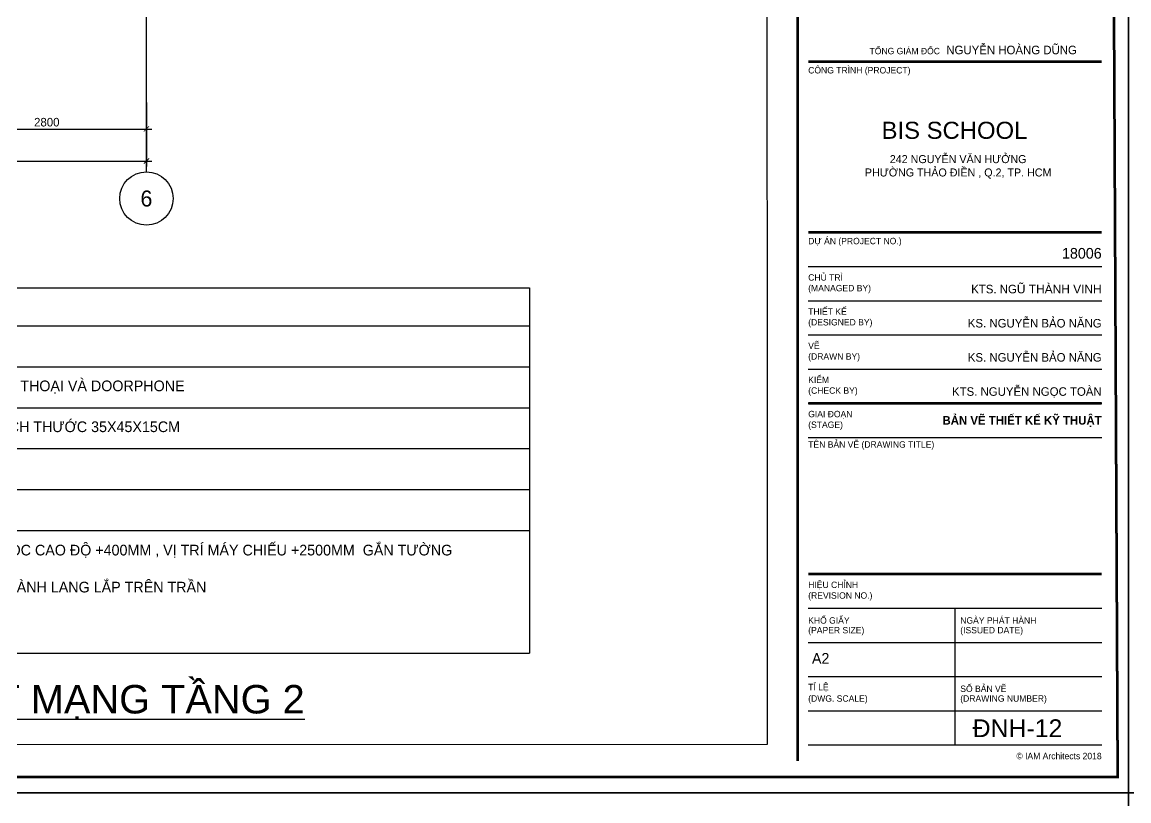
# Model space of a CAD drawing. Header units: inches. Extents: x 1721084 to 1854744, y 225101 to 488646.
# Drawn here: x 1750084 to 1765641, y 319488 to 330432 of the extents above; entities that cross this region are included whole.
import ezdxf
from ezdxf.enums import TextEntityAlignment as Align

# ---------------------------------------------------------------- set-up
doc = ezdxf.new("R2010")
doc.units = ezdxf.units.IN
doc.header["$MEASUREMENT"] = 0
doc.linetypes.add('ACAD_ISO03W100', pattern=[30, 12, -18])
doc.linetypes.add('X-PL-T2$0$X-GRID-T2$0$CENTER2', pattern=[1.125, 0.75, -0.125, 0.125, -0.125])
for name, color, linetype in [('0-Khungten', 255, 'Continuous'), ('A-ANNO-DIM 100', 252, 'Continuous'), ('e-WIRE', 6, 'ACAD_ISO03W100'), ('I.A.M TITLEBLOCK - A2 -H$0$A-TBLK-TEXT', 250, 'Continuous'), ('TEXT', 9, 'Continuous'), ('X-PL-T2$0$A-XREF', 250, 'Continuous'), ('X-PL-T2$0$X-GRID-T2$0$A-ANNO-DIM 75', 2, 'Continuous'), ('X-PL-T2$0$X-GRID-T2$0$A-GRID', 9, 'X-PL-T2$0$X-GRID-T2$0$CENTER2'), ('X-PL-T2$0$X-GRID-T2$0$A-GRID-SYMB', 5, 'Continuous'), ('X-PL-T2$0$X-PL-T2$0$A-FLOR-WALL', 250, 'Continuous')]:
    doc.layers.add(name, color=color, linetype=linetype)
doc.styles.add('ARIAL', font='arial.ttf')
doc.styles.add('I.A.M TITLEBLOCK - A2 -H$0$IAM TEXT', font='VAVON_.TTF', dxfattribs={"height": 2})
doc.styles.add('I.A.M TITLEBLOCK - A2 -H$0$TITLE BLOCK', font='arial.ttf')
doc.styles.add('VNCC-VnAvantH', font='vhavan.ttf')
doc.styles.add('X-PL-T2$0$X-GRID-T2$0$HDUNGARC', font='vn_vni.shx')
doc.styles.add('X-PL-T2$0$X-GRID-T2$0$SYMBTEXT', font='VAVON_.TTF')
doc.dimstyles.new('X-PL-T2$0$X-GRID-T2$0$DIM-75', dxfattribs={"dimscale": 75, "dimtxt": 1.6, "dimasz": 1, "dimexe": 1, "dimexo": 1, "dimgap": 0.5, "dimtad": 1, "dimdec": 0, "dimzin": 0, "dimdsep": 46, "dimtxsty": 'X-PL-T2$0$X-GRID-T2$0$HDUNGARC', "dimblk": 'X-PL-T2$0$X-GRID-T2$0$_ArchTick', "dimcen": 2, "dimdle": 1, "dimclrd": 256, "dimclre": 9, "dimclrt": 3, "dimadec": 0, "dimazin": 0, "dimtfac": 1, "dimtdec": 0, "dimtix": 1, "dimtmove": 2, "dimatfit": 2, "dimfxl": 1, "dimtolj": 1, "dimtzin": 0, "dimarcsym": 2})

# ---------------------------------------------------------------- blocks, each defined once
blk = doc.blocks.new('I.A.M TITLEBLOCK - A2 -H')
at = {"const_width": 0.5}
blk.add_lwpolyline([(5, 3), (592, 3), (590, 417), (5, 417)], close=True, dxfattribs=at)
for points in [[(532, 6), (532, 415)], [(534, 137), (589, 137)], [(534, 105), (589, 105)], [(534, 73), (589, 73)], [(534, 41), (589, 41)]]:
    blk.add_lwpolyline(points, dxfattribs=at)
at = {"color": 2}
for points in [[(534, 98.6), (589, 98.6)], [(534, 92.2), (589, 92.2)], [(534, 85.8), (589, 85.8)], [(534, 79.4), (589, 79.4)], [(534, 73), (589, 73)], [(534, 66.6), (589, 66.6)], [(534, 34.6), (589, 34.6)], [(561.5, 34.6), (561.5, 9)], [(534, 28.2), (589, 28.2)], [(534, 21.8), (589, 21.8)], [(534, 15.4), (589, 15.4)], [(534, 9), (589, 9)]]:
    blk.add_lwpolyline(points, dxfattribs=at)
at = {"layer": 'Defpoints'}
blk.add_lwpolyline([(0, 420), (594, 420), (594, 0), (0, 0)], close=True, dxfattribs=at)
at = {"insert": (534.7, 26.2), "char_height": 2, "width": 2.797, "attachment_point": 1, "style": 'I.A.M TITLEBLOCK - A2 -H$0$IAM TEXT'}
blk.add_mtext('A2', dxfattribs=at)
at = {"layer": 'Defpoints', "color": 2, "lineweight": 0, "insert": (589, 70.6), "char_height": 1.6, "width": 56.5421, "attachment_point": 3, "style": 'I.A.M TITLEBLOCK - A2 -H$0$TITLE BLOCK'}
blk.add_mtext('{\\fVNI-Avo|b1|i0|c0|p2;\\C7;BAÛN VEÕ THIEÁT KEÁ KYÕ THUAÄT }', dxfattribs=at)
at = {"layer": 'I.A.M TITLEBLOCK - A2 -H$0$A-TBLK-TEXT', "color": 2, "lineweight": 0, "style": 'I.A.M TITLEBLOCK - A2 -H$0$TITLE BLOCK'}
for s, insert, char_height, width, attachment_point in [('{\\fVNI-Avo|b0|i0|c0|p2;\\H0.75x;\\C7;TOÅNG GIAÙM ÑOÁC\\H1.333x;  \\C2;NGUYEÃN HOAØNG DUÕNG}', (584.36, 140), 1.6, 73.1889, 3), ('\\pt1.2;{\\fVNI-Avo|b0|i0|c0|p2;COÂNG TRÌNH \\C7;(PROJECT)}', (534, 136), 1.2, 22.2752, 1), ('\\pt1.2;{\\fVNI-Avo|b0|i0|c0|p2;DÖÏ AÙN \\C7;(PROJECT NO.)}', (534, 104), 1.2, 46.5421, 1), ('\\pt2;{\\fVNI-Avo|b0|i0|c0|p2;\\C7;18006}', (589, 102.1), 2, 46.5421, 3), ('\\pt1.2;{\\fVNI-Avo|b0|i0|c0|p2;CHUÛ TRÌ\\P\\C7;(MANAGED BY)}', (534, 95.4), 1.2, 14, 4), ('{\\fVNI-Avo|b0|i0|c0|p2;KTS. NG}Ũ THÀNH VINH', (589, 95.2), 1.6, 46.5421, 3), ('\\pt1.2;{\\fVNI-Avo|b0|i0|c0|p2;THIEÁT KEÁ \\P\\C7;(DESIGNED BY)}', (534, 89), 1.2, 14, 4), ('{\\fVNI-Avo|b0|i0|c0|p2;KS. NGUYEÃN BAÛO NAÊNG}', (589, 88.8), 1.6, 46.5421, 3), ('\\pt1.2;{\\fVNI-Avo|b0|i0|c0|p2;VEÕ \\P\\C7;(DRAWN BY)}', (534, 82.6), 1.2, 14, 4), ('{\\fVNI-Avo|b0|i0|c0|p2;KS. NGUYEÃN BAÛO NAÊNG}', (589, 82.4), 1.6, 46.5421, 3), ('\\pt1.2;{\\fVNI-Avo|b0|i0|c0|p2;KIEÅM\\P\\C7;(CHECK BY)}', (534, 76.2), 1.2, 14, 4), ('{\\fVNI-Avo|b0|i0|c0|p0;KTS. NGUYEÃN NGOÏC TOAØN}', (589, 76), 1.6, 46.5421, 3), ('\\pt1.2;{\\fVNI-Avo|b0|i0|c0|p2;GIAI ÑOAÏN \\C7;(STAGE)}', (534, 69.8), 1.2, 14, 4), ('\\pt1.2;{\\fVNI-Avo|b0|i0|c0|p2;TEÂN BAÛN VEÕ \\C7;(DRAWING TITLE)}', (534, 65.1), 1.2, 37.4385, 4), ('\\pt1.2;{\\fVNI-Avo|b0|i0|c0|p2;HIEÄU CHÆNH \\C7;(REVISION NO.)}', (534, 37.8), 1.2, 14, 4), ('\\pt1.2;{\\fVNI-Avo|b0|i0|c0|p2;KHOÅ GIAÁY}', (534, 32.3), 1.2, 14, 4), ('\\pt1.2;{\\fVNI-Avo|b0|i0|c0|p2;NGAØY PHAÙT HAØNH}', (562.5, 32.3), 1.2, 22.2752, 4), ('\\pt1.2;{\\fVNI-Avo|b0|i0|c0|p2;\\C7;(PAPER SIZE)}', (534, 30.3), 1.2, 14, 4), ('\\pt1.2;{\\fVNI-Avo|b0|i0|c0|p2;\\C7;(ISSUED DATE)}', (562.5, 30.3), 1.2, 22.2752, 4), ('\\pt1.2;{\\fVNI-Avo|b0|i0|c0|p2;TÆ LEÄ}', (534, 19.7), 1.2, 14, 4), ('\\pt1.2;{\\fVNI-Avo|b0|i0|c0|p2;SOÁ BAÛN VEÕ}', (562.5, 19.5), 1.2, 22.2752, 4), ('\\pt1.2;{\\fVNI-Avo|b0|i0|c0|p2;\\C7;(DWG. SCALE)}', (534, 17.5), 1.2, 14, 4), ('\\pt1.2;{\\fVNI-Avo|b0|i0|c0|p2;\\C7;(DRAWING NUMBER)}', (562.5, 17.5), 1.2, 22.2752, 4)]:
    blk.add_mtext(s, dxfattribs=dict(at, insert=insert, char_height=char_height, width=width, attachment_point=attachment_point))
at = {"layer": 'I.A.M TITLEBLOCK - A2 -H$0$A-TBLK-TEXT', "color": 7, "width": 60, "attachment_point": 2, "style": 'I.A.M TITLEBLOCK - A2 -H$0$TITLE BLOCK'}
for s, insert, char_height in [('BIS SCHOOL', (561.41, 125.75), 3.2), ('{\\fVNI-Avo|b0|i0|c0|p0;242 NGUYEÃN VAÊN HÖÔÛNG \\PPHÖÔØNG THAÛO ÑIEÀN , Q.2, TP. HCM}', (562.1, 119.5), 1.5)]:
    blk.add_mtext(s, dxfattribs=dict(at, insert=insert, char_height=char_height))
at = {"layer": 'I.A.M TITLEBLOCK - A2 -H$0$A-TBLK-TEXT', "color": 2, "insert": (589, 7.5), "char_height": 1.2, "width": 21, "attachment_point": 3, "style": 'I.A.M TITLEBLOCK - A2 -H$0$TITLE BLOCK'}
blk.add_mtext('{\\fVNI-Avo|b0|i0|c0|p0;© IAM Architects 2018}', dxfattribs=at)
blk = doc.blocks.new('X-PL-T2$0$X-GRID-T2$0$_ArchTick')
at = {"color": 0, "linetype": 'ByBlock', "const_width": 0.15}
blk.add_lwpolyline([(-0.5, -0.48), (0.5, 0.52)], dxfattribs=at)
blk = doc.blocks.new('*D633')
at = {"layer": 'Defpoints', "color": 0, "transparency": 16777216}
for p in [(0, -3750), (25600, -3750), (25600, -4650)]:
    blk.add_point(p, dxfattribs=at)
at = {"layer": 'X-PL-T2$0$X-GRID-T2$0$A-ANNO-DIM 75', "color": 9, "lineweight": -2, "transparency": 16777216}
for p, q in [((0, -3825), (0, -4725)), ((25600, -3825), (25600, -4725))]:
    blk.add_line(p, q, dxfattribs=at)
at = {"layer": 'X-PL-T2$0$X-GRID-T2$0$A-ANNO-DIM 75', "lineweight": -2, "transparency": 16777216}
blk.add_line((-75, -4650), (25675, -4650), dxfattribs=at)
at = {"layer": 'X-PL-T2$0$X-GRID-T2$0$A-ANNO-DIM 75', "lineweight": -2, "transparency": 16777216, "xscale": 75, "yscale": 75, "zscale": 75, "rotation": 180}
blk.add_blockref('X-PL-T2$0$X-GRID-T2$0$_ArchTick', (0, -4650), dxfattribs=at)
at = {"layer": 'X-PL-T2$0$X-GRID-T2$0$A-ANNO-DIM 75', "lineweight": -2, "transparency": 16777216, "xscale": 75, "yscale": 75, "zscale": 75}
blk.add_blockref('X-PL-T2$0$X-GRID-T2$0$_ArchTick', (25600, -4650), dxfattribs=at)
at = {"layer": 'X-PL-T2$0$X-GRID-T2$0$A-ANNO-DIM 75', "color": 3, "transparency": 16777216, "insert": (12800, -4553), "char_height": 120, "attachment_point": 5, "style": 'X-PL-T2$0$X-GRID-T2$0$HDUNGARC'}
blk.add_mtext('\\A1;25600', dxfattribs=at)
blk = doc.blocks.new('*D644')
at = {"layer": 'Defpoints', "color": 0, "transparency": 16777216}
for p in [(22800, -3750), (25600, -3750), (25600, -4200)]:
    blk.add_point(p, dxfattribs=at)
at = {"layer": 'X-PL-T2$0$X-GRID-T2$0$A-ANNO-DIM 75', "color": 9, "lineweight": -2, "transparency": 16777216}
for p, q in [((22800, -3825), (22800, -4275)), ((25600, -3825), (25600, -4275))]:
    blk.add_line(p, q, dxfattribs=at)
at = {"layer": 'X-PL-T2$0$X-GRID-T2$0$A-ANNO-DIM 75', "lineweight": -2, "transparency": 16777216}
blk.add_line((22725, -4200), (25675, -4200), dxfattribs=at)
at = {"layer": 'X-PL-T2$0$X-GRID-T2$0$A-ANNO-DIM 75', "lineweight": -2, "transparency": 16777216, "xscale": 75, "yscale": 75, "zscale": 75, "rotation": 180}
blk.add_blockref('X-PL-T2$0$X-GRID-T2$0$_ArchTick', (22800, -4200), dxfattribs=at)
at = {"layer": 'X-PL-T2$0$X-GRID-T2$0$A-ANNO-DIM 75', "lineweight": -2, "transparency": 16777216, "xscale": 75, "yscale": 75, "zscale": 75}
blk.add_blockref('X-PL-T2$0$X-GRID-T2$0$_ArchTick', (25600, -4200), dxfattribs=at)
at = {"layer": 'X-PL-T2$0$X-GRID-T2$0$A-ANNO-DIM 75', "color": 3, "transparency": 16777216, "insert": (24200, -4103), "char_height": 120, "attachment_point": 5, "style": 'X-PL-T2$0$X-GRID-T2$0$HDUNGARC'}
blk.add_mtext('\\A1;2800', dxfattribs=at)
blk = doc.blocks.new('X-PL-T2$0$X-GRID-T2$0$SYMB-GRID')
blk.add_circle((0, 0), 5)
at = {"color": 2, "style": 'X-PL-T2$0$X-GRID-T2$0$SYMBTEXT', "flags": 4}
blk.add_attdef('NUM', text='', height=3, dxfattribs=at).set_placement((0, 0), align=Align.MIDDLE)
blk = doc.blocks.new('X-PL-T2$0$X-GRID-T2')
at = {"layer": 'X-PL-T2$0$X-GRID-T2$0$A-GRID', "ltscale": 8}
blk.add_line((25600, -4800), (25600, 15788.2), dxfattribs=at)
at = {"layer": 'X-PL-T2$0$X-GRID-T2$0$A-GRID-SYMB'}
ref = blk.add_blockref('X-PL-T2$0$X-GRID-T2$0$SYMB-GRID', (25600, -5175), dxfattribs=dict(at, xscale=75, yscale=75, zscale=75))
ref.add_attrib('NUM', '6', dxfattribs={"layer": '0', "color": 2, "height": 225, "style": 'X-PL-T2$0$X-GRID-T2$0$SYMBTEXT'}).set_placement((25600, -5175), align=Align.MIDDLE)
at = {"layer": 'X-PL-T2$0$X-GRID-T2$0$A-ANNO-DIM 75'}
for base, p1, picture, middle in [((25600, -4650), (0, -3750), '*D633', (12800, -4552.5)), ((25600, -4200), (22800, -3750), '*D644', (24200, -4102.5))]:
    dim = blk.add_linear_dim(base=base, p1=p1, p2=(25600, -3750), dimstyle='X-PL-T2$0$X-GRID-T2$0$DIM-75', dxfattribs=at)
    dim.commit()
    dim.dimension.update_dxf_attribs({"geometry": picture, "text_midpoint": middle})
blk = doc.blocks.new('X-PL-T2$0$X-PL-T2')
at = {"layer": 'Defpoints', "color": 5}
blk.add_lwpolyline([(34318, -12850), (-4757, -12850), (-4757, 17750), (34318, 17750)], close=True, dxfattribs=at)
at = {"layer": 'X-PL-T2$0$X-PL-T2$0$A-FLOR-WALL'}
blk.add_blockref('X-PL-T2$0$X-GRID-T2', (0, 0), dxfattribs=at)
blk = doc.blocks.new('X-PL-T2')
at = {"layer": 'X-PL-T2$0$A-XREF'}
blk.add_blockref('X-PL-T2$0$X-PL-T2', (0, 0), dxfattribs=at)

msp = doc.modelspace()

# ---------------------------------------------------------------- block references
at = {"layer": 'A-ANNO-DIM 100', "xscale": 75, "yscale": 75, "zscale": 75}
for p in [(1765633.5, 319601), (1721083.5, 288101), (1765633.5, 288101)]:
    msp.add_blockref('I.A.M TITLEBLOCK - A2 -H', p, dxfattribs=at)
at = {"layer": 'e-WIRE', "color": 6, "ltscale": 10, "xscale": 1.000295790310395, "yscale": 1.000295790310395, "zscale": 1.000295790310395, "rotation": 0.016950043841553}
msp.add_blockref('X-PL-T2', (1726222.4, 333122.6), dxfattribs=at)

# ---------------------------------------------------------------- texts
at = {"layer": 'TEXT', "color": 7, "linetype": 'Continuous', "style": 'ARIAL'}
msp.add_text('ĐNH-12', height=250, dxfattribs=at).set_placement((1764075.3, 320384.2), align=Align.CENTER)

# ---------------------------------------------------------------- next in the draw order: linework, layer by layer
at = {"layer": 'TEXT', "color": 3}
for p, q in [((1744400.5, 326698), (1757080.1, 326698)), ((1744400.5, 326698), (1757216.9, 326698)), ((1757216.9, 326698), (1757216.9, 321564.4)), ((1744400.5, 326163.6), (1757216.9, 326163.6)), ((1744400.5, 326163.6), (1757216.9, 326163.6)), ((1744400.5, 326163.6), (1757216.9, 326163.6)), ((1744400.5, 326163.6), (1757216.9, 326163.6)), ((1744400.5, 325588.7), (1757216.9, 325588.7)), ((1744400.5, 325588.7), (1757216.9, 325588.7)), ((1744400.5, 325013.8), (1757216.9, 325013.8)), ((1744400.5, 324438.9), (1757216.9, 324438.9)), ((1744400.5, 323864), (1757216.9, 323864)), ((1731584, 323289.1), (1757216.9, 323289.1)), ((1744400.5, 321564.4), (1757216.9, 321564.4))]:
    msp.add_line(p, q, dxfattribs=at)

# ---------------------------------------------------------------- next in the draw order: block references
at = {"layer": 'A-ANNO-DIM 100', "xscale": 75, "yscale": 75, "zscale": 75}
msp.add_blockref('I.A.M TITLEBLOCK - A2 -H', (1721083.5, 319601), dxfattribs=at)

# ---------------------------------------------------------------- next in the draw order: texts
at = {"layer": '0-Khungten', "style": 'VNCC-VnAvantH'}
for s, p in [('tñ kü thuËt tÇng m¹ng m¸y tÝnh, ®iÖn tho¹i vµ doorphone', (1745809.2, 325245.6)), ('hép kü thuËt phßng s¬n tÜnh ®iÖn kÝch th\xadíc 35x45x15cm', (1745809.2, 324670.7)), ('TOµN Bé æ §IÖN THO¹I TRONG PHßNG HäC CAO §é +400MM , VÞ TRÝ M¸Y CHIÕU +2500MM  G¾N T¦êNG', (1745814.6, 322937.3)), ('VÞ TRÝ BµN GI¸O VI£N +800MM, æ M¹NG HµNH LANG L¾P TR£N TRÇN', (1745919.9, 322417.4))]:
    msp.add_text(s, height=150.121, dxfattribs=at).set_placement(p)
at = {"layer": 'TEXT', "color": 6, "style": 'ARIAL'}
msp.add_text('%%UMẶT BẰNG BỐ TRÍ HT MẠNG TẦNG 2', height=400, dxfattribs=at).set_placement((1744215.6, 320716.8))

doc.saveas('drawing.dxf')
